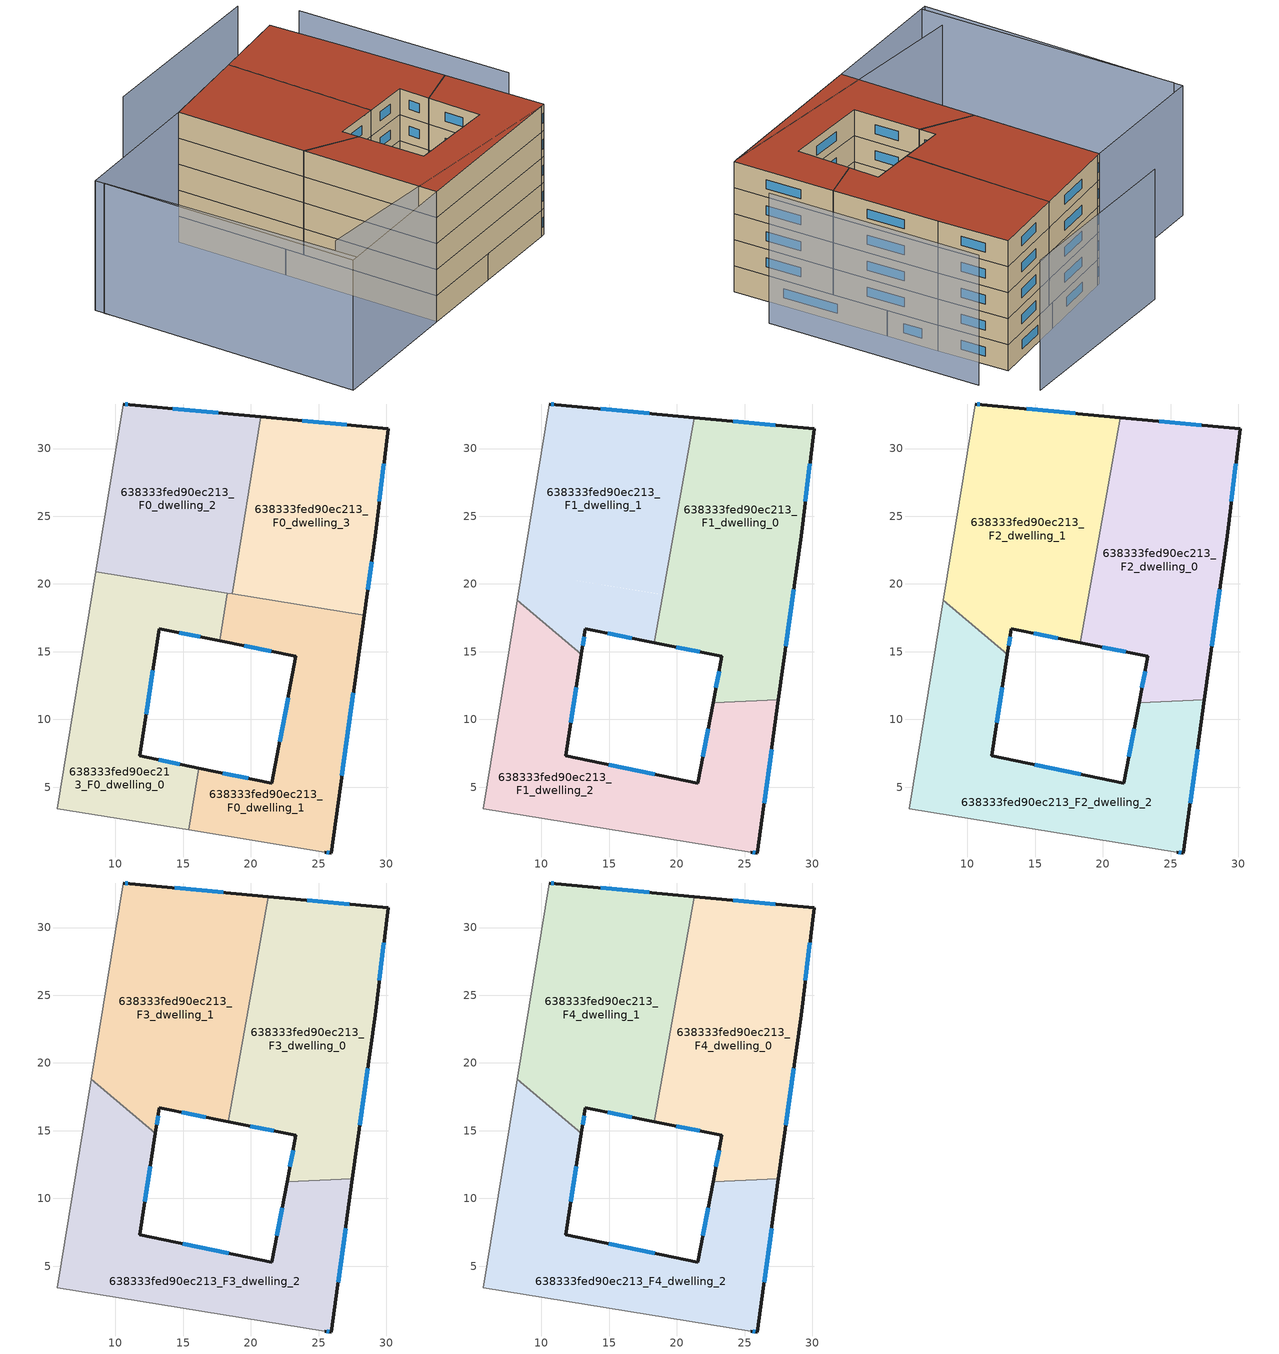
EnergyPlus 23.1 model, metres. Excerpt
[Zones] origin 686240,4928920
638333fed90ec213_F0_dwelling_0
 floor ground (EU_floor_Construction): 18.27,19.32 17.7,15.8 13.26,16.71 11.79,7.32 16.18,6.41 15.44,1.85 5.73,3.43 8.57,20.9 z0
 wall outside (EU_wall_Construction): 16.18,6.41 11.79,7.32 13.26,16.71 17.7,15.8 z0:3
 wall to 638333fed90ec213_F0_dwelling_1 (EU_wall_Construction): 17.7,15.8 18.27,19.32 / 15.44,1.85 16.18,6.41 z0:3
 wall adiabatic (EU_wall_Construction): 8.57,20.9 5.73,3.43 15.44,1.85 z0:3
 wall to 638333fed90ec213_F0_dwelling_2 (EU_wall_Construction): 18.27,19.32 8.57,20.9 z0:3
 window (EU_Window_Construction): 14.7,16.41 16.26,16.1 / 12.27,10.37 12.78,13.65 / 14.75,6.7 13.22,7.02 z0.98:2.02
638333fed90ec213_F0_dwelling_1
 floor ground (EU_floor_Construction): 28.37,17.69 25.93,0.15 25.47,0.22 15.44,1.85 16.18,6.41 21.55,5.3 23.33,14.66 17.7,15.8 18.27,19.32 z0
 wall outside (EU_wall_Construction): 17.7,15.8 23.33,14.66 21.55,5.3 16.18,6.41 / 25.47,0.22 25.93,0.15 28.37,17.69 z0:3
 wall adiabatic (EU_wall_Construction): 15.44,1.85 25.47,0.22 z0:3
 wall to 638333fed90ec213_F0_dwelling_3 (EU_wall_Construction): 28.37,17.69 18.62,19.27 z0:3
 wall to 638333fed90ec213_F0_dwelling_2 (EU_wall_Construction): 18.62,19.27 18.27,19.32 z0:3
 window (EU_Window_Construction): 19.8,5.66 17.92,6.05 / 22.75,11.61 22.13,8.34 / 19.53,15.43 21.5,15.03 / 26.72,5.85 27.57,11.98 / 25.62,0.19 25.78,0.17 z0.98:2.02
638333fed90ec213_F0_dwelling_2
 floor ground (EU_floor_Construction): 20.74,32.33 18.62,19.27 8.57,20.9 10.59,33.29 11.08,33.24 z0
 wall outside (EU_wall_Construction): 20.74,32.33 11.08,33.24 10.59,33.29 z0:3
 wall adiabatic (EU_wall_Construction): 10.59,33.29 8.57,20.9 z0:3
 wall to 638333fed90ec213_F0_dwelling_3 (EU_wall_Construction): 18.62,19.27 20.74,32.33 z0:3
 window (EU_Window_Construction): 10.92,33.25 10.75,33.27 / 17.6,32.63 14.22,32.94 z0.98:2.02
638333fed90ec213_F0_dwelling_3
 floor ground (EU_floor_Construction): 30.13,31.46 29.18,23.54 28.37,17.69 18.62,19.27 20.74,32.33 z0
 wall outside (EU_wall_Construction): 28.37,17.69 29.18,23.54 30.13,31.46 20.74,32.33 z0:3
 window (EU_Window_Construction): 27.08,31.74 23.79,32.05 / 29.49,26.11 29.82,28.88 / 28.63,19.59 28.92,21.63 z0.98:2.02
638333fed90ec213_F1_dwelling_0
 floor to 638333fed90ec213_F0_dwelling_3 (EU_floor_Construction): 30.13,31.46 29.18,23.54 28.37,17.69 18.96,19.21 21.3,32.28 z3
 floor to 638333fed90ec213_F0_dwelling_1 (EU_floor_Construction): 28.37,17.69 27.5,11.47 22.68,11.25 23.33,14.66 18.33,15.67 18.96,19.21 z3
 wall outside (EU_wall_Construction): 27.5,11.47 29.18,23.54 30.13,31.46 21.31,32.28 / 18.32,15.67 23.33,14.66 22.68,11.25 z3:6
 wall to 638333fed90ec213_F1_dwelling_2 (EU_wall_Construction): 22.68,11.25 27.5,11.47 z3:6
 wall to 638333fed90ec213_F1_dwelling_1 (EU_wall_Construction): 21.31,32.28 18.32,15.67 z3:6
 window (EU_Window_Construction): 28.05,15.39 28.63,19.61 / 23.12,13.55 22.89,12.36 / 19.95,15.34 21.7,14.99 / 27.26,31.72 24.17,32.01 / 29.49,26.11 29.82,28.88 z3.98:5.02
638333fed90ec213_F1_dwelling_1
 floor to 638333fed90ec213_F0_dwelling_1 (EU_floor_Construction): 18.96,19.21 18.33,15.67 17.7,15.8 18.27,19.32 z3
 floor to 638333fed90ec213_F0_dwelling_2 (EU_floor_Construction): 20.74,32.33 18.62,19.27 8.57,20.9 10.59,33.29 11.08,33.24 z3
 floor to 638333fed90ec213_F0_dwelling_0 (EU_floor_Construction): 18.27,19.32 17.7,15.8 13.26,16.71 12.97,14.83 8.23,18.81 8.57,20.9 z3
 floor to 638333fed90ec213_F0_dwelling_3 (EU_floor_Construction): 21.3,32.28 18.96,19.21 18.62,19.27 20.74,32.33 z3
 wall outside (EU_wall_Construction): 12.97,14.83 13.26,16.71 18.32,15.67 / 21.31,32.28 11.08,33.24 10.59,33.29 z3:6
 wall to 638333fed90ec213_F1_dwelling_2 (EU_wall_Construction): 8.23,18.81 12.97,14.83 z3:6
 wall adiabatic (EU_wall_Construction): 10.59,33.29 8.23,18.81 z3:6
 window (EU_Window_Construction): 14.91,16.37 16.68,16.01 / 13.06,15.44 13.16,16.09 / 10.92,33.25 10.75,33.27 / 17.98,32.59 14.41,32.92 z3.98:5.02
638333fed90ec213_F1_dwelling_2
 floor to 638333fed90ec213_F0_dwelling_0 (EU_floor_Construction): 12.97,14.83 11.79,7.32 16.18,6.41 15.44,1.85 5.73,3.43 8.23,18.81 z3
 floor to 638333fed90ec213_F0_dwelling_1 (EU_floor_Construction): 27.5,11.47 25.93,0.15 25.47,0.22 15.44,1.85 16.18,6.41 21.55,5.3 22.68,11.25 z3
 wall outside (EU_wall_Construction): 22.68,11.25 21.55,5.3 11.79,7.32 12.97,14.83 / 25.47,0.22 25.93,0.15 27.5,11.47 z3:6
 wall adiabatic (EU_wall_Construction): 8.23,18.81 5.73,3.43 25.47,0.22 z3:6
 window (EU_Window_Construction): 12.17,9.76 12.58,12.38 / 18.38,5.95 14.96,6.66 / 22.31,9.32 21.92,7.23 / 26.44,3.83 26.99,7.79 / 25.62,0.19 25.78,0.17 z3.98:5.02
638333fed90ec213_F2_dwelling_0
 floor to 638333fed90ec213_F1_dwelling_0 (EU_floor_Construction): 30.13,31.46 29.18,23.54 27.5,11.47 22.68,11.25 23.33,14.66 18.32,15.67 21.31,32.28 z6
 wall outside (EU_wall_Construction): 27.5,11.47 29.18,23.54 30.13,31.46 21.31,32.28 / 18.32,15.67 23.33,14.66 22.68,11.25 z6:9
 wall to 638333fed90ec213_F2_dwelling_2 (EU_wall_Construction): 22.68,11.25 27.5,11.47 z6:9
 wall to 638333fed90ec213_F2_dwelling_1 (EU_wall_Construction): 21.31,32.28 18.32,15.67 z6:9
 window (EU_Window_Construction): 28.05,15.39 28.63,19.61 / 23.12,13.55 22.89,12.36 / 19.95,15.34 21.7,14.99 / 27.26,31.72 24.17,32.01 / 29.49,26.11 29.82,28.88 z6.98:8.02
638333fed90ec213_F2_dwelling_1
 floor to 638333fed90ec213_F1_dwelling_1 (EU_floor_Construction): 21.31,32.28 18.32,15.67 13.26,16.71 12.97,14.83 8.23,18.81 10.59,33.29 11.08,33.24 z6
 wall outside (EU_wall_Construction): 12.97,14.83 13.26,16.71 18.32,15.67 / 21.31,32.28 11.08,33.24 10.59,33.29 z6:9
 wall to 638333fed90ec213_F2_dwelling_2 (EU_wall_Construction): 8.23,18.81 12.97,14.83 z6:9
 wall adiabatic (EU_wall_Construction): 10.59,33.29 8.23,18.81 z6:9
 window (EU_Window_Construction): 14.91,16.37 16.68,16.01 / 13.06,15.44 13.16,16.09 / 10.92,33.25 10.75,33.27 / 17.98,32.59 14.41,32.92 z6.98:8.02
638333fed90ec213_F2_dwelling_2
 floor to 638333fed90ec213_F1_dwelling_2 (EU_floor_Construction): 27.5,11.47 25.93,0.15 25.47,0.22 5.73,3.43 8.23,18.81 12.97,14.83 11.79,7.32 21.55,5.3 22.68,11.25 z6
 wall outside (EU_wall_Construction): 22.68,11.25 21.55,5.3 11.79,7.32 12.97,14.83 / 25.47,0.22 25.93,0.15 27.5,11.47 z6:9
 wall adiabatic (EU_wall_Construction): 8.23,18.81 5.73,3.43 25.47,0.22 z6:9
 window (EU_Window_Construction): 12.17,9.76 12.58,12.38 / 18.38,5.95 14.96,6.66 / 22.31,9.32 21.92,7.23 / 26.44,3.83 26.99,7.79 / 25.62,0.19 25.78,0.17 z6.98:8.02
638333fed90ec213_F3_dwelling_0
 floor to 638333fed90ec213_F2_dwelling_0 (EU_floor_Construction): 30.13,31.46 29.18,23.54 27.5,11.47 22.68,11.25 23.33,14.66 18.32,15.67 21.31,32.28 z9
 wall outside (EU_wall_Construction): 27.5,11.47 29.18,23.54 30.13,31.46 21.31,32.28 / 18.32,15.67 23.33,14.66 22.68,11.25 z9:12
 wall to 638333fed90ec213_F3_dwelling_2 (EU_wall_Construction): 22.68,11.25 27.5,11.47 z9:12
 wall to 638333fed90ec213_F3_dwelling_1 (EU_wall_Construction): 21.31,32.28 18.32,15.67 z9:12
 window (EU_Window_Construction): 28.05,15.39 28.63,19.61 / 23.12,13.55 22.89,12.36 / 19.95,15.34 21.7,14.99 / 27.26,31.72 24.17,32.01 / 29.49,26.11 29.82,28.88 z9.98:11.02
638333fed90ec213_F3_dwelling_1
 floor to 638333fed90ec213_F2_dwelling_1 (EU_floor_Construction): 21.31,32.28 18.32,15.67 13.26,16.71 12.97,14.83 8.23,18.81 10.59,33.29 11.08,33.24 z9
 wall outside (EU_wall_Construction): 12.97,14.83 13.26,16.71 18.32,15.67 / 21.31,32.28 11.08,33.24 10.59,33.29 z9:12
 wall to 638333fed90ec213_F3_dwelling_2 (EU_wall_Construction): 8.23,18.81 12.97,14.83 z9:12
 wall adiabatic (EU_wall_Construction): 10.59,33.29 8.23,18.81 z9:12
 window (EU_Window_Construction): 14.91,16.37 16.68,16.01 / 13.06,15.44 13.16,16.09 / 10.92,33.25 10.75,33.27 / 17.98,32.59 14.41,32.92 z9.98:11.02
638333fed90ec213_F3_dwelling_2
 floor to 638333fed90ec213_F2_dwelling_2 (EU_floor_Construction): 27.5,11.47 25.93,0.15 25.47,0.22 5.73,3.43 8.23,18.81 12.97,14.83 11.79,7.32 21.55,5.3 22.68,11.25 z9
 wall outside (EU_wall_Construction): 22.68,11.25 21.55,5.3 11.79,7.32 12.97,14.83 / 25.47,0.22 25.93,0.15 27.5,11.47 z9:12
 wall adiabatic (EU_wall_Construction): 8.23,18.81 5.73,3.43 25.47,0.22 z9:12
 window (EU_Window_Construction): 12.17,9.76 12.58,12.38 / 18.38,5.95 14.96,6.66 / 22.31,9.32 21.92,7.23 / 26.44,3.83 26.99,7.79 / 25.62,0.19 25.78,0.17 z9.98:11.02
638333fed90ec213_F4_dwelling_0
 floor to 638333fed90ec213_F3_dwelling_0 (EU_floor_Construction): 30.13,31.46 29.18,23.54 27.5,11.47 22.68,11.25 23.33,14.66 18.32,15.67 21.31,32.28 z12
 wall outside (EU_wall_Construction): 27.5,11.47 29.18,23.54 30.13,31.46 21.31,32.28 / 18.32,15.67 23.33,14.66 22.68,11.25 z12:15
 wall to 638333fed90ec213_F4_dwelling_2 (EU_wall_Construction): 22.68,11.25 27.5,11.47 z12:15
 wall to 638333fed90ec213_F4_dwelling_1 (EU_wall_Construction): 21.31,32.28 18.32,15.67 z12:15
 window (EU_Window_Construction): 28.05,15.39 28.63,19.61 / 23.12,13.55 22.89,12.36 / 19.95,15.34 21.7,14.99 / 27.26,31.72 24.17,32.01 / 29.49,26.11 29.82,28.88 z12.98:14.02
 roof outside (EU_roof_Construction): 27.5,11.47 29.18,23.54 30.13,31.46 21.31,32.28 18.32,15.67 23.33,14.66 22.68,11.25 z15
638333fed90ec213_F4_dwelling_1
 floor to 638333fed90ec213_F3_dwelling_1 (EU_floor_Construction): 21.31,32.28 18.32,15.67 13.26,16.71 12.97,14.83 8.23,18.81 10.59,33.29 11.08,33.24 z12
 wall outside (EU_wall_Construction): 12.97,14.83 13.26,16.71 18.32,15.67 / 21.31,32.28 11.08,33.24 10.59,33.29 z12:15
 wall to 638333fed90ec213_F4_dwelling_2 (EU_wall_Construction): 8.23,18.81 12.97,14.83 z12:15
 wall adiabatic (EU_wall_Construction): 10.59,33.29 8.23,18.81 z12:15
 window (EU_Window_Construction): 14.91,16.37 16.68,16.01 / 13.06,15.44 13.16,16.09 / 10.92,33.25 10.75,33.27 / 17.98,32.59 14.41,32.92 z12.98:14.02
 roof outside (EU_roof_Construction): 18.32,15.67 21.31,32.28 11.08,33.24 10.59,33.29 8.23,18.81 12.97,14.83 13.26,16.71 z15
638333fed90ec213_F4_dwelling_2
 floor to 638333fed90ec213_F3_dwelling_2 (EU_floor_Construction): 27.5,11.47 25.93,0.15 25.47,0.22 5.73,3.43 8.23,18.81 12.97,14.83 11.79,7.32 21.55,5.3 22.68,11.25 z12
 wall outside (EU_wall_Construction): 22.68,11.25 21.55,5.3 11.79,7.32 12.97,14.83 / 25.47,0.22 25.93,0.15 27.5,11.47 z12:15
 wall adiabatic (EU_wall_Construction): 8.23,18.81 5.73,3.43 25.47,0.22 z12:15
 window (EU_Window_Construction): 12.17,9.76 12.58,12.38 / 18.38,5.95 14.96,6.66 / 22.31,9.32 21.92,7.23 / 26.44,3.83 26.99,7.79 / 25.62,0.19 25.78,0.17 z12.98:14.02
 roof outside (EU_roof_Construction): 25.93,0.15 27.5,11.47 22.68,11.25 21.55,5.3 11.79,7.32 12.97,14.83 8.23,18.81 5.73,3.43 25.47,0.22 z15
shading: -5.3,34.77 -9.3,6.01 / -7.05,9.04 25.47,0.22 / 30.44,5.77 33.9,29.81 / 32.43,35.86 11.38,39.56 / 5.74,3.43 -9.98,5.98 / -9.98,5.98 -5.12,35.84 / -5.12,35.84 10.59,33.29 / 10.59,33.29 5.74,3.43 z0:15
[Building]
EU S2 Campaign: North Axis=0; Terrain=City; Solar Distribution=FullExterior
[Site:Location]
Bologna: Latitude=44.5; Longitude=11.25; Time Zone=1; Elevation=37
[SizingPeriod:WeatherFileDays]
AnnualSizingPeriod: Begin Month=1; Begin Day of Month=1; End Month=12; End Day of Month=31; Day of Week for Start Day=Monday; Use Weather File Daylight Saving Period=No; Use Weather File Rain and Snow Indicators=No
[MATERIAL]
EU_InternalMass_Material: Roughness=MediumRough; Thickness=0.1; Conductivity=1; Density=1800; Specific Heat=900; Thermal Absorptance=0.9; Solar Absorptance=0.7; Visible Absorptance=0.7
[MATERIAL:NOMASS] Roughness=MediumRough; Thermal Absorptance=0.9; Solar Absorptance=0.7; Visible Absorptance=0.7
Name | Thermal Resistance
EU_wall_NoMass | 0.905828
EU_roof_NoMass | 0.37593
EU_floor_NoMass | 0.67114
[WINDOWMATERIAL:SIMPLEGLAZINGSYSTEM]
EU_Window_SimpleGlazing: UFactor=4.52486; Solar Heat Gain Coefficient=0.85; Visible Transmittance=0.85
[CONSTRUCTION]
EU_wall_Construction: EU_wall_NoMass
EU_roof_Construction: EU_roof_NoMass
EU_floor_Construction: EU_floor_NoMass
EU_InternalMass_Construction: EU_InternalMass_Material
EU_Window_Construction: EU_Window_SimpleGlazing
[ZONE] Type=1; Multiplier=1; Ceiling Height=autocalculate; Floor Area=autocalculate; Part of Total Floor Area=Yes
Name | Volume
638333fed90ec213_F0_dwelling_0 | 393.617
638333fed90ec213_F1_dwelling_0; 638333fed90ec213_F2_dwelling_0; 638333fed90ec213_F3_dwelling_0; 638333fed90ec213_F4_dwelling_0 | 524.8
638333fed90ec213_F0_dwelling_1 | 393.597
638333fed90ec213_F1_dwelling_1; 638333fed90ec213_F2_dwelling_1; 638333fed90ec213_F3_dwelling_1; 638333fed90ec213_F4_dwelling_1 | 524.799
638333fed90ec213_F0_dwelling_2 | 393.596
638333fed90ec213_F1_dwelling_2; 638333fed90ec213_F2_dwelling_2; 638333fed90ec213_F3_dwelling_2; 638333fed90ec213_F4_dwelling_2 | 524.822
638333fed90ec213_F0_dwelling_3 | 393.572
[INTERNALMASS] Construction=EU_InternalMass_Construction
Name | Zone or ZoneList | Surface Area
638333fed90ec213_F0_dwelling_0_EU_InternalMass | 638333fed90ec213_F0_dwelling_0 | 131.206
638333fed90ec213_F0_dwelling_1_EU_InternalMass | 638333fed90ec213_F0_dwelling_1 | 131.2
638333fed90ec213_F0_dwelling_2_EU_InternalMass | 638333fed90ec213_F0_dwelling_2 | 131.198
638333fed90ec213_F0_dwelling_3_EU_InternalMass | 638333fed90ec213_F0_dwelling_3 | 131.191
638333fed90ec213_F1_dwelling_0_EU_InternalMass | 638333fed90ec213_F1_dwelling_0 | 174.934
638333fed90ec213_F1_dwelling_1_EU_InternalMass | 638333fed90ec213_F1_dwelling_1 | 174.933
638333fed90ec213_F1_dwelling_2_EU_InternalMass | 638333fed90ec213_F1_dwelling_2 | 174.941
638333fed90ec213_F2_dwelling_0_EU_InternalMass | 638333fed90ec213_F2_dwelling_0 | 174.934
638333fed90ec213_F2_dwelling_1_EU_InternalMass | 638333fed90ec213_F2_dwelling_1 | 174.933
638333fed90ec213_F2_dwelling_2_EU_InternalMass | 638333fed90ec213_F2_dwelling_2 | 174.941
638333fed90ec213_F3_dwelling_0_EU_InternalMass | 638333fed90ec213_F3_dwelling_0 | 174.934
638333fed90ec213_F3_dwelling_1_EU_InternalMass | 638333fed90ec213_F3_dwelling_1 | 174.933
638333fed90ec213_F3_dwelling_2_EU_InternalMass | 638333fed90ec213_F3_dwelling_2 | 174.941
638333fed90ec213_F4_dwelling_0_EU_InternalMass | 638333fed90ec213_F4_dwelling_0 | 174.934
638333fed90ec213_F4_dwelling_1_EU_InternalMass | 638333fed90ec213_F4_dwelling_1 | 174.933
638333fed90ec213_F4_dwelling_2_EU_InternalMass | 638333fed90ec213_F4_dwelling_2 | 174.941
[OTHEREQUIPMENT] Fuel Type=Electricity; Design Level Calculation Method=Watts/Area; Power per Zone Floor Area=1; Fraction Latent=0; Fraction Radiant=0; Fraction Lost=0; Carbon Dioxide Generation Rate=0; EndUse Subcategory=EU_Step8_InternalGains
Name | Zone or ZoneList or Space or SpaceList | Schedule
EU_Step8_InternalGain_638333fed90ec213_F0_dwelling_0_f000 | 638333fed90ec213_F0_dwelling_0 | EU_Step8_GainSchedule_638333fed90ec213_F0_dwelling_0_f000
EU_Step8_InternalGain_638333fed90ec213_F0_dwelling_1_f000 | 638333fed90ec213_F0_dwelling_1 | EU_Step8_GainSchedule_638333fed90ec213_F0_dwelling_1_f000
EU_Step8_InternalGain_638333fed90ec213_F0_dwelling_2_f000 | 638333fed90ec213_F0_dwelling_2 | EU_Step8_GainSchedule_638333fed90ec213_F0_dwelling_2_f000
EU_Step8_InternalGain_638333fed90ec213_F0_dwelling_3_f000 | 638333fed90ec213_F0_dwelling_3 | EU_Step8_GainSchedule_638333fed90ec213_F0_dwelling_3_f000
EU_Step8_InternalGain_638333fed90ec213_F1_dwelling_0_f000 | 638333fed90ec213_F1_dwelling_0 | EU_Step8_GainSchedule_638333fed90ec213_F1_dwelling_0_f000
EU_Step8_InternalGain_638333fed90ec213_F1_dwelling_1_f000 | 638333fed90ec213_F1_dwelling_1 | EU_Step8_GainSchedule_638333fed90ec213_F1_dwelling_1_f000
EU_Step8_InternalGain_638333fed90ec213_F1_dwelling_2_f000 | 638333fed90ec213_F1_dwelling_2 | EU_Step8_GainSchedule_638333fed90ec213_F1_dwelling_2_f000
EU_Step8_InternalGain_638333fed90ec213_F2_dwelling_0_f000 | 638333fed90ec213_F2_dwelling_0 | EU_Step8_GainSchedule_638333fed90ec213_F2_dwelling_0_f000
EU_Step8_InternalGain_638333fed90ec213_F2_dwelling_1_f000 | 638333fed90ec213_F2_dwelling_1 | EU_Step8_GainSchedule_638333fed90ec213_F2_dwelling_1_f000
EU_Step8_InternalGain_638333fed90ec213_F2_dwelling_2_f000 | 638333fed90ec213_F2_dwelling_2 | EU_Step8_GainSchedule_638333fed90ec213_F2_dwelling_2_f000
EU_Step8_InternalGain_638333fed90ec213_F3_dwelling_0_f000 | 638333fed90ec213_F3_dwelling_0 | EU_Step8_GainSchedule_638333fed90ec213_F3_dwelling_0_f000
EU_Step8_InternalGain_638333fed90ec213_F3_dwelling_1_f000 | 638333fed90ec213_F3_dwelling_1 | EU_Step8_GainSchedule_638333fed90ec213_F3_dwelling_1_f000
EU_Step8_InternalGain_638333fed90ec213_F3_dwelling_2_f000 | 638333fed90ec213_F3_dwelling_2 | EU_Step8_GainSchedule_638333fed90ec213_F3_dwelling_2_f000
EU_Step8_InternalGain_638333fed90ec213_F4_dwelling_0_f000 | 638333fed90ec213_F4_dwelling_0 | EU_Step8_GainSchedule_638333fed90ec213_F4_dwelling_0_f000
EU_Step8_InternalGain_638333fed90ec213_F4_dwelling_1_f000 | 638333fed90ec213_F4_dwelling_1 | EU_Step8_GainSchedule_638333fed90ec213_F4_dwelling_1_f000
EU_Step8_InternalGain_638333fed90ec213_F4_dwelling_2_f000 | 638333fed90ec213_F4_dwelling_2 | EU_Step8_GainSchedule_638333fed90ec213_F4_dwelling_2_f000
[ZONEVENTILATION:DESIGNFLOWRATE] Schedule=EU_AlwaysOn; Design Flow Rate Calculation Method=AirChanges/Hour; Air Changes per Hour=0.73129; Ventilation Type=Natural; Fan Pressure Rise=0; Fan Total Efficiency=1; Constant Term Coefficient=1; Temperature Term Coefficient=0; Velocity Term Coefficient=0; Velocity Squared Term Coefficient=0; Minimum Indoor Temperature=-100; Maximum Indoor Temperature=100; Delta Temperature=-100; Minimum Outdoor Temperature=-100; Maximum Outdoor Temperature=100; Maximum Wind Speed=40
Name | Zone or ZoneList or Space or SpaceList
EU_ConstantAir_638333fed90ec213_F0_dwelling_0 | 638333fed90ec213_F0_dwelling_0
EU_ConstantAir_638333fed90ec213_F0_dwelling_1 | 638333fed90ec213_F0_dwelling_1
EU_ConstantAir_638333fed90ec213_F0_dwelling_2 | 638333fed90ec213_F0_dwelling_2
EU_ConstantAir_638333fed90ec213_F0_dwelling_3 | 638333fed90ec213_F0_dwelling_3
EU_ConstantAir_638333fed90ec213_F1_dwelling_0 | 638333fed90ec213_F1_dwelling_0
EU_ConstantAir_638333fed90ec213_F1_dwelling_1 | 638333fed90ec213_F1_dwelling_1
EU_ConstantAir_638333fed90ec213_F1_dwelling_2 | 638333fed90ec213_F1_dwelling_2
EU_ConstantAir_638333fed90ec213_F2_dwelling_0 | 638333fed90ec213_F2_dwelling_0
EU_ConstantAir_638333fed90ec213_F2_dwelling_1 | 638333fed90ec213_F2_dwelling_1
EU_ConstantAir_638333fed90ec213_F2_dwelling_2 | 638333fed90ec213_F2_dwelling_2
EU_ConstantAir_638333fed90ec213_F3_dwelling_0 | 638333fed90ec213_F3_dwelling_0
EU_ConstantAir_638333fed90ec213_F3_dwelling_1 | 638333fed90ec213_F3_dwelling_1
EU_ConstantAir_638333fed90ec213_F3_dwelling_2 | 638333fed90ec213_F3_dwelling_2
EU_ConstantAir_638333fed90ec213_F4_dwelling_0 | 638333fed90ec213_F4_dwelling_0
EU_ConstantAir_638333fed90ec213_F4_dwelling_1 | 638333fed90ec213_F4_dwelling_1
EU_ConstantAir_638333fed90ec213_F4_dwelling_2 | 638333fed90ec213_F4_dwelling_2
[HVACTEMPLATE:THERMOSTAT] Constant Heating Setpoint=20; Constant Cooling Setpoint=50
EU_HeatOnly_638333fed90ec213_F0_dwelling_0; EU_HeatOnly_638333fed90ec213_F0_dwelling_1; EU_HeatOnly_638333fed90ec213_F0_dwelling_2; EU_HeatOnly_638333fed90ec213_F0_dwelling_3; EU_HeatOnly_638333fed90ec213_F1_dwelling_0; EU_HeatOnly_638333fed90ec213_F1_dwelling_1; EU_HeatOnly_638333fed90ec213_F1_dwelling_2; EU_HeatOnly_638333fed90ec213_F2_dwelling_0; EU_HeatOnly_638333fed90ec213_F2_dwelling_1; EU_HeatOnly_638333fed90ec213_F2_dwelling_2; EU_HeatOnly_638333fed90ec213_F3_dwelling_0; EU_HeatOnly_638333fed90ec213_F3_dwelling_1; EU_HeatOnly_638333fed90ec213_F3_dwelling_2; EU_HeatOnly_638333fed90ec213_F4_dwelling_0; EU_HeatOnly_638333fed90ec213_F4_dwelling_1; EU_HeatOnly_638333fed90ec213_F4_dwelling_2
[HVACTEMPLATE:ZONE:IDEALLOADSAIRSYSTEM] System Availability Schedule=EU_AlwaysOn; Maximum Heating Supply Air Temperature=50; Minimum Cooling Supply Air Temperature=13; Maximum Heating Supply Air Humidity Ratio=0.0156; Minimum Cooling Supply Air Humidity Ratio=0.0077; Heating Limit=NoLimit; Cooling Limit=NoLimit; Heating Availability Schedule=EU_AlwaysOn; Cooling Availability Schedule=EU_CoolingOff; Dehumidification Control Type=ConstantSensibleHeatRatio; Cooling Sensible Heat Ratio=0.7; Dehumidification Setpoint=60; Humidification Control Type=None; Humidification Setpoint=30; Outdoor Air Method=None; Outdoor Air Flow Rate per Person=0.00944; Outdoor Air Flow Rate per Zone Floor Area=0; Outdoor Air Flow Rate per Zone=0; Demand Controlled Ventilation Type=None; Outdoor Air Economizer Type=NoEconomizer; Heat Recovery Type=None; Sensible Heat Recovery Effectiveness=0.7; Latent Heat Recovery Effectiveness=0.65
Name | Template Thermostat
638333fed90ec213_F0_dwelling_0 | EU_HeatOnly_638333fed90ec213_F0_dwelling_0
638333fed90ec213_F0_dwelling_1 | EU_HeatOnly_638333fed90ec213_F0_dwelling_1
638333fed90ec213_F0_dwelling_2 | EU_HeatOnly_638333fed90ec213_F0_dwelling_2
638333fed90ec213_F0_dwelling_3 | EU_HeatOnly_638333fed90ec213_F0_dwelling_3
638333fed90ec213_F1_dwelling_0 | EU_HeatOnly_638333fed90ec213_F1_dwelling_0
638333fed90ec213_F1_dwelling_1 | EU_HeatOnly_638333fed90ec213_F1_dwelling_1
638333fed90ec213_F1_dwelling_2 | EU_HeatOnly_638333fed90ec213_F1_dwelling_2
638333fed90ec213_F2_dwelling_0 | EU_HeatOnly_638333fed90ec213_F2_dwelling_0
638333fed90ec213_F2_dwelling_1 | EU_HeatOnly_638333fed90ec213_F2_dwelling_1
638333fed90ec213_F2_dwelling_2 | EU_HeatOnly_638333fed90ec213_F2_dwelling_2
638333fed90ec213_F3_dwelling_0 | EU_HeatOnly_638333fed90ec213_F3_dwelling_0
638333fed90ec213_F3_dwelling_1 | EU_HeatOnly_638333fed90ec213_F3_dwelling_1
638333fed90ec213_F3_dwelling_2 | EU_HeatOnly_638333fed90ec213_F3_dwelling_2
638333fed90ec213_F4_dwelling_0 | EU_HeatOnly_638333fed90ec213_F4_dwelling_0
638333fed90ec213_F4_dwelling_1 | EU_HeatOnly_638333fed90ec213_F4_dwelling_1
638333fed90ec213_F4_dwelling_2 | EU_HeatOnly_638333fed90ec213_F4_dwelling_2
[SIZING:ZONE] Zone Cooling Design Supply Air Temperature Input Method=SupplyAirTemperature; Zone Cooling Design Supply Air Temperature=13; Zone Heating Design Supply Air Temperature Input Method=SupplyAirTemperature; Zone Heating Design Supply Air Temperature=50; Zone Cooling Design Supply Air Humidity Ratio=0.008; Zone Heating Design Supply Air Humidity Ratio=0.008; Cooling Design Air Flow Method=DesignDay; Cooling Design Air Flow Rate=0; Cooling Minimum Air Flow per Zone Floor Area=0.000762; Cooling Minimum Air Flow=0; Cooling Minimum Air Flow Fraction=0.2; Heating Design Air Flow Method=DesignDay; Heating Design Air Flow Rate=0; Heating Maximum Air Flow per Zone Floor Area=0.002032; Heating Maximum Air Flow=0.141576; Heating Maximum Air Flow Fraction=0.3; Account for Dedicated Outdoor Air System=No; Dedicated Outdoor Air System Control Strategy=NeutralSupplyAir; Dedicated Outdoor Air Low Setpoint Temperature for Design=autosize; Dedicated Outdoor Air High Setpoint Temperature for Design=autosize; Zone Load Sizing Method=Sensible Load Only No Latent Load; Zone Latent Cooling Design Supply Air Humidity Ratio Input Method=HumidityRatioDifference; Zone Cooling Design Supply Air Humidity Ratio Difference=0.005; Zone Latent Heating Design Supply Air Humidity Ratio Input Method=HumidityRatioDifference; Zone Humidification Design Supply Air Humidity Ratio Difference=0.005
638333fed90ec213_F0_dwelling_0; 638333fed90ec213_F0_dwelling_1; 638333fed90ec213_F0_dwelling_2; 638333fed90ec213_F0_dwelling_3; 638333fed90ec213_F1_dwelling_0; 638333fed90ec213_F1_dwelling_1; 638333fed90ec213_F1_dwelling_2; 638333fed90ec213_F2_dwelling_0; 638333fed90ec213_F2_dwelling_1; 638333fed90ec213_F2_dwelling_2; 638333fed90ec213_F3_dwelling_0; 638333fed90ec213_F3_dwelling_1; 638333fed90ec213_F3_dwelling_2; 638333fed90ec213_F4_dwelling_0; 638333fed90ec213_F4_dwelling_1; 638333fed90ec213_F4_dwelling_2
[SCHEDULE:CONSTANT]
Name | Hourly Value
EU_AlwaysOn | 1
EU_CoolingOff | 0
[SCHEDULE:FILE] Column Number=1; Rows to Skip at Top=0; Number of Hours of Data=8760; Column Separator=Comma; Interpolate to Timestep=No; Minutes per Item=60; Adjust Schedule for Daylight Savings=Yes
Name | File
EU_Step8_GainSchedule_638333fed90ec213_F0_dwelling_0_f000 | ../../schedules/638333fed90ec213/638333fed90ec213_F0_dwelling_0_f000_gain.csv
EU_Step8_GainSchedule_638333fed90ec213_F0_dwelling_1_f000 | ../../schedules/638333fed90ec213/638333fed90ec213_F0_dwelling_1_f000_gain.csv
EU_Step8_GainSchedule_638333fed90ec213_F0_dwelling_2_f000 | ../../schedules/638333fed90ec213/638333fed90ec213_F0_dwelling_2_f000_gain.csv
EU_Step8_GainSchedule_638333fed90ec213_F0_dwelling_3_f000 | ../../schedules/638333fed90ec213/638333fed90ec213_F0_dwelling_3_f000_gain.csv
EU_Step8_GainSchedule_638333fed90ec213_F1_dwelling_0_f000 | ../../schedules/638333fed90ec213/638333fed90ec213_F1_dwelling_0_f000_gain.csv
EU_Step8_GainSchedule_638333fed90ec213_F1_dwelling_1_f000 | ../../schedules/638333fed90ec213/638333fed90ec213_F1_dwelling_1_f000_gain.csv
EU_Step8_GainSchedule_638333fed90ec213_F1_dwelling_2_f000 | ../../schedules/638333fed90ec213/638333fed90ec213_F1_dwelling_2_f000_gain.csv
EU_Step8_GainSchedule_638333fed90ec213_F2_dwelling_0_f000 | ../../schedules/638333fed90ec213/638333fed90ec213_F2_dwelling_0_f000_gain.csv
EU_Step8_GainSchedule_638333fed90ec213_F2_dwelling_1_f000 | ../../schedules/638333fed90ec213/638333fed90ec213_F2_dwelling_1_f000_gain.csv
EU_Step8_GainSchedule_638333fed90ec213_F2_dwelling_2_f000 | ../../schedules/638333fed90ec213/638333fed90ec213_F2_dwelling_2_f000_gain.csv
EU_Step8_GainSchedule_638333fed90ec213_F3_dwelling_0_f000 | ../../schedules/638333fed90ec213/638333fed90ec213_F3_dwelling_0_f000_gain.csv
EU_Step8_GainSchedule_638333fed90ec213_F3_dwelling_1_f000 | ../../schedules/638333fed90ec213/638333fed90ec213_F3_dwelling_1_f000_gain.csv
EU_Step8_GainSchedule_638333fed90ec213_F3_dwelling_2_f000 | ../../schedules/638333fed90ec213/638333fed90ec213_F3_dwelling_2_f000_gain.csv
EU_Step8_GainSchedule_638333fed90ec213_F4_dwelling_0_f000 | ../../schedules/638333fed90ec213/638333fed90ec213_F4_dwelling_0_f000_gain.csv
EU_Step8_GainSchedule_638333fed90ec213_F4_dwelling_1_f000 | ../../schedules/638333fed90ec213/638333fed90ec213_F4_dwelling_1_f000_gain.csv
EU_Step8_GainSchedule_638333fed90ec213_F4_dwelling_2_f000 | ../../schedules/638333fed90ec213/638333fed90ec213_F4_dwelling_2_f000_gain.csv
